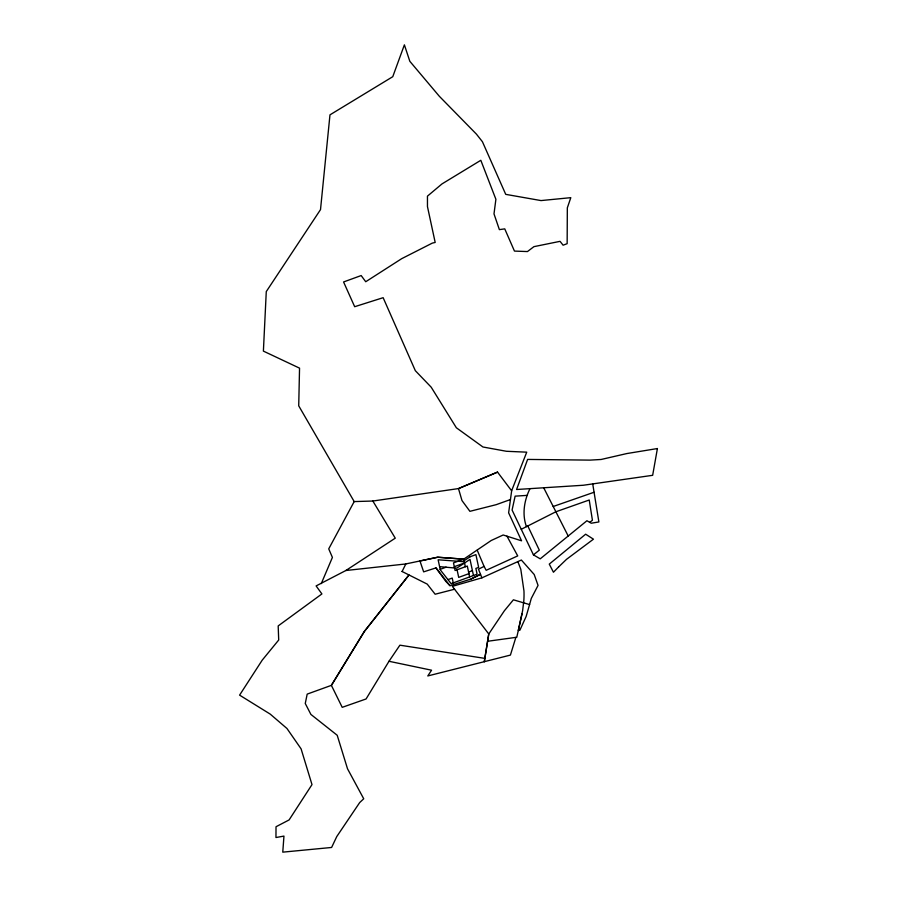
<?xml version="1.0" encoding="UTF-8"?>
<svg xmlns="http://www.w3.org/2000/svg" width="897" height="897" viewBox="0 0 897 897"><rect width="100%" height="100%" fill="white"/><g stroke="black" fill="none" stroke-linecap="round" stroke-linejoin="round"><path stroke-width="1.35" d="M529.578 604.578L531.271 598.467L538.054 585.405L534.197 574.495L521.37 560.031L481.924 577.836L452.346 586.335L488.764 633.977L484.302 661.683L488.764 633.977L504.361 610.79L513.398 599.813L529.578 604.578L526.135 616.486L519.845 630.288L518.298 630.501L522.626 610.644L523.826 600.687A154.665 107.248 -27.8 0 0 523.96 590.932L520.798 569.281L517.861 561.623M521.998 613.997L516.784 637.251L487.587 641.277M515.865 637.375L510.415 655.09L427.791 675.946L431.558 670.205L388.995 661.28L366.077 698.965L342.217 707.341L331.408 685.386L364.373 631.466L408.987 574.966L364.339 631.443L331.363 685.364L307.189 694.11L305.26 703.483L310.9 714.427L337.205 735.271L347.509 768.763L363.722 798.779L359.686 802.568L336.767 836.565L331.61 847.463L282.768 852.15L283.957 836.094L275.962 837.518L276.018 826.742L289.092 819.936L311.999 784.606L301.089 748.849L286.962 728.487L270.21 714.102L239.589 695.13L262.204 660.17L278.709 640.01L278.182 625.915L321.9 593.937L316.114 585.92L345.883 570.503L395.263 538.166L372.849 501.031L354.192 501.58L298.723 405.836L299.542 368.151L263.393 351.108L266.274 291.592L320.509 209.618L329.973 114.85L392.763 76.694L404.39 44.85L409.828 61.299L439.317 96.259L476.43 134.135L482.429 141.726L505.729 194.357L541.026 200.58L570.806 197.665L567.33 207.846L567.151 243.681L563.092 245.195L560.064 241.338L533.928 246.653L527.458 251.564L514.463 251.093L504.753 228.87L499.382 229.632L494 213.89L495.895 199.28L480.814 160.294L441.986 183.919L427.454 196.14L427.465 206.624L435.18 242.448L432.309 243.109L401.744 258.639L365.729 281.736L361.166 275.558L343.573 281.961L354.674 306.707L383.142 297.692L415.333 370.685L431.199 387.19L456.349 427.757L482.967 446.998L506.424 451.281L526.73 452.166L511.615 490.805M321.272 583.599L332.406 557.418L328.728 548.863L354.192 501.58M529.992 488.641C524.24 500.268 521.886 514.228 526.461 526.651M402.091 571.501L405.836 563.933L437.691 557.239L463.715 559.156L491.186 540.521L503.172 534.993L521.549 540.801L508.621 512.826L511.649 490.827L497.51 472.091L458.445 488.585L372.849 501.031M388.995 661.28L399.894 645.178L484.829 658.376M527.178 495.379L515.125 496.153L512.086 510.034L533.435 554.862L539.31 550.153L527.795 525.978M589.755 522.357L592.424 520.249L589.228 500.01L555.882 511.772L521.258 529.286M477.226 550.242L484.066 566.377L478.471 569.191L481.924 577.836M470.869 579.114L480.512 574.304L470.88 579.103L449.958 585.685L445.798 581.346L435.998 567.891L423.653 571.86L419.953 560.984L437.702 557.216L463.715 559.156L465.341 566.758M497.555 472.102L458.49 488.607L461.989 500.571L469.916 511.324L496.198 504.675L510.449 499.551M463.715 559.145L453.478 562.89L455.104 570.503L467.303 566.041L469.636 576.928M440.169 569.348L446.179 567.151M454.297 566.702L464.534 562.957M447.962 579.619L452.223 578.06L453.265 582.915M468.593 572.073L472.427 570.66M468.929 573.643L458.703 577.388L457.066 569.786M553.202 506.491L594.072 492.251L592.726 483.909M454.544 589.228L435.146 594.229L427.23 584.115L402.058 571.479M345.883 570.503L405.87 563.955M439.597 566.657L456.696 568.171L470.017 559.392L473.47 575.515M533.435 554.862L540.229 558.831L586.93 520.742L591.258 523.22L598.882 521.942L594.072 492.251M435.987 567.913L449.958 585.685M506.973 536.171L517.715 555.905L486.174 570.313L484.066 566.377M543.694 487.766L568.205 536.025M657.411 448.545L652.657 475.309L583.398 485.243L516.582 489.504L527.615 459.421L590.024 460.116L601.125 459.477L626.835 453.557L657.411 448.545M558.573 566.982L553.449 572.23L549.278 564.112L585.64 534.208L593.455 539.175L566.556 559.302L558.573 566.982M470.174 556.723L462.762 561.612L438.128 559.784L440.281 569.842L451.157 583.678L477.103 574.192L475.87 568.418L478.639 567.409L475.903 554.626L470.174 556.723"/></g></svg>
